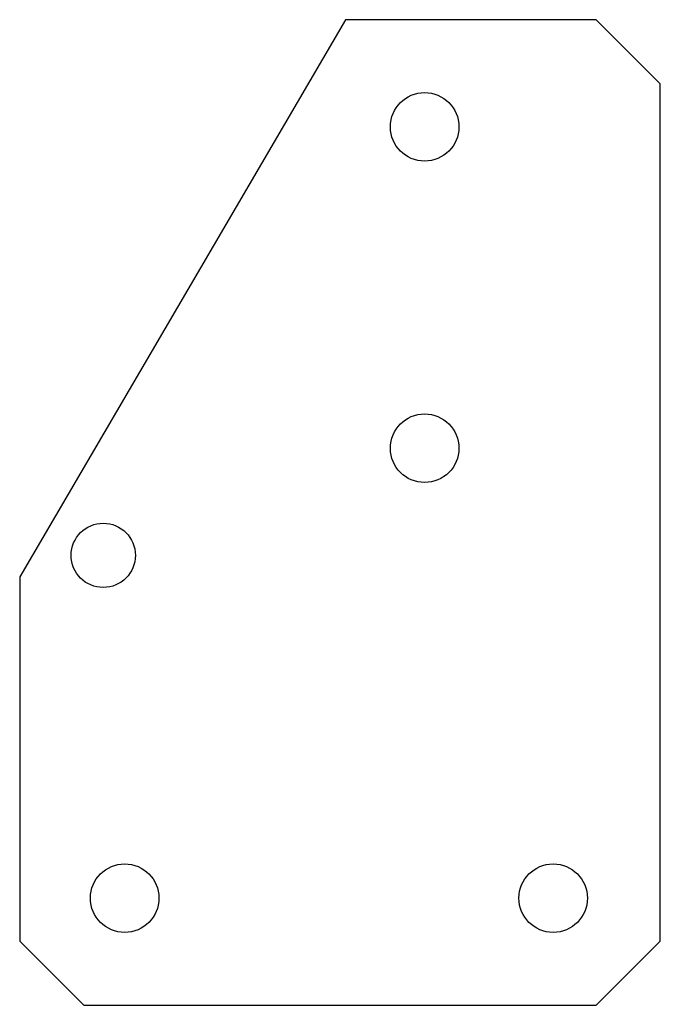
# Model space of a CAD drawing. Header units: millimetres. Extents: x -24.9 to 5, y -5 to 41.
import ezdxf

# ---------------------------------------------------------------- set-up
doc = ezdxf.new("R2010")
doc.units = ezdxf.units.MM
doc.layers.get('0').update_dxf_attribs({"linetype": 'CONTINUOUS'})

msp = doc.modelspace()

# ---------------------------------------------------------------- linework, layer by layer
msp.add_lwpolyline([(-21.9, -5), (2, -5), (5, -2), (5, 38), (2, 41), (-9.7, 41), (-24.9, 15), (-24.9, -2)], close=True)
for centre, radius in [((-6, 36), 1.6), ((-6, 21), 1.6), ((-21, 16), 1.5), ((-20, 0), 1.6), ((0, 0), 1.6)]:
    msp.add_circle(centre, radius)

doc.saveas('drawing.dxf')
